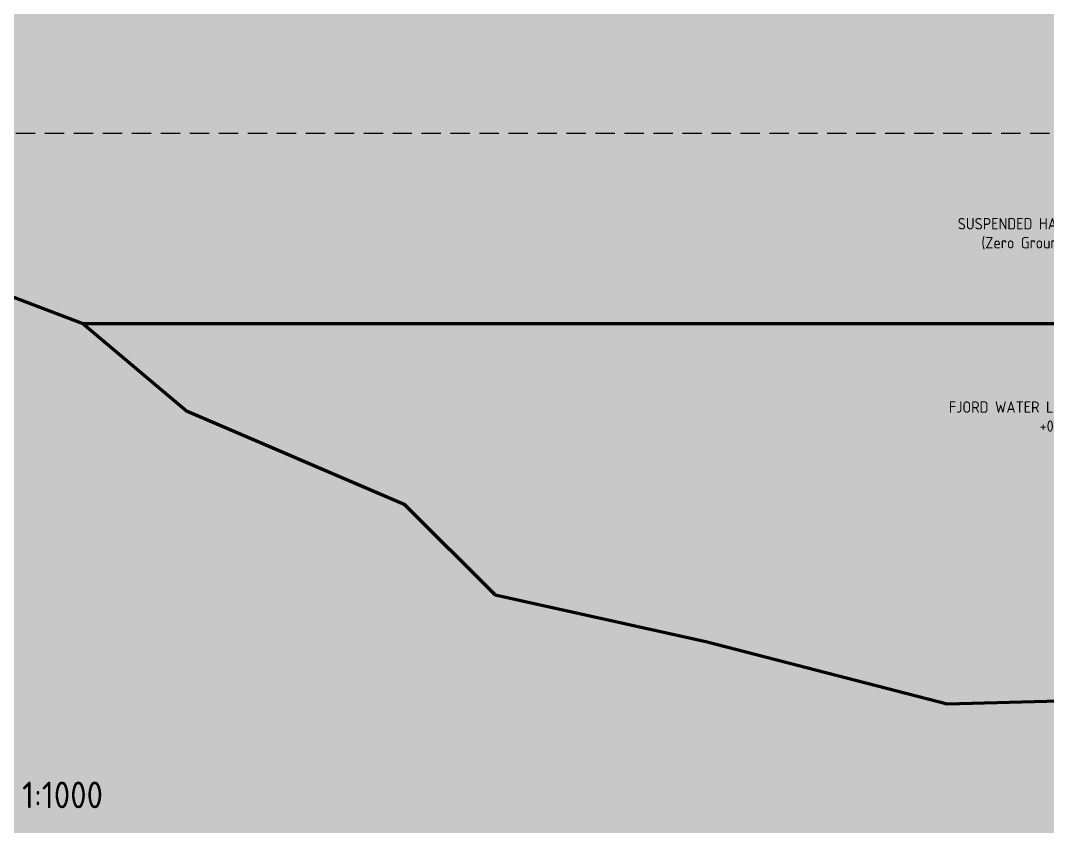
# Model space of a CAD drawing. Header units: millimetres. Extents: x 401 to 30661, y 2016 to 22119.
# Drawn here: x 14839 to 16189, y 7346 to 8406 of the extents above; entities that cross this region are included whole.
import ezdxf

# ---------------------------------------------------------------- set-up
doc = ezdxf.new("R2010")
doc.units = ezdxf.units.MM
doc.linetypes.add('DASHEDX2', pattern=[38.1, 25.4, -12.7])
for name, color, linetype, lineweight, true_color in [('1ST', 51, 'Continuous', 50, 0x7debff), ('4TH DETAILS', 125, 'Continuous', 15, 0x39ffb0), ('TEXTS', 210, 'Continuous', 25, 0xe0f9ff)]:
    doc.layers.add(name, color=color, linetype=linetype, lineweight=lineweight, true_color=true_color)
doc.layers.add('BACKGROUND', color=7, linetype='Continuous', true_color=0x000000)
doc.layers.add('GLOW-CYAN', color=7, linetype='Continuous', lineweight=100, true_color=0x7debff, transparency=0.8)
doc.layers.add('GLOW-EMERALD-2', color=7, linetype='Continuous', lineweight=30, true_color=0x39ffb0, transparency=0.8)
doc.styles.get("Standard").update_dxf_attribs({"font": 'arial.ttf'})

msp = doc.modelspace()

# ---------------------------------------------------------------- hatches: boundary and pattern name
at = {"layer": 'BACKGROUND'}
h = msp.add_hatch(color=256, dxfattribs=at)
h.dxf.hatch_style = 1
h.paths.add_polyline_path([(400.723, 2015.745), (30660.634, 2015.745), (30660.634, 22119.328), (400.723, 22119.328)])

# ---------------------------------------------------------------- linework, layer by layer
at = {"layer": '1ST'}
msp.add_line((14920.914, 8007.473), (17494.82, 8007.473), dxfattribs=at)
msp.add_lwpolyline([(14249.126, 8265.27), (14263.322, 8257.473), (14920.914, 8007.473), (15057.16, 7892.751), (15343.221, 7769.894), (15462.859, 7650.839), (15739.692, 7589.37), (16057.189, 7507.473), (16500.013, 7519.246), (16803.639, 7654.559), (17494.82, 8007.473), (17991.995, 8257.473), (18249.126, 8394.341)], dxfattribs=at)
at = {"layer": '4TH DETAILS', "linetype": 'DASHEDX2'}
msp.add_line((18249.126, 8257.473), (14249.126, 8257.473), dxfattribs=at)
at = {"layer": 'GLOW-CYAN'}
msp.add_line((14920.914, 8007.473), (17494.82, 8007.473), dxfattribs=at)
msp.add_lwpolyline([(14249.126, 8265.27), (14263.322, 8257.473), (14920.914, 8007.473), (15057.16, 7892.751), (15343.221, 7769.894), (15462.859, 7650.839), (15739.692, 7589.37), (16057.189, 7507.473), (16500.013, 7519.246), (16803.639, 7654.559), (17494.82, 8007.473), (17991.995, 8257.473), (18249.126, 8394.341)], dxfattribs=at)
at = {"layer": 'GLOW-EMERALD-2', "linetype": 'DASHEDX2'}
msp.add_line((18249.126, 8257.473), (14249.126, 8257.473), dxfattribs=at)

# ---------------------------------------------------------------- texts
at = {"layer": 'TEXTS'}
for s, insert, char_height, width, attachment_point in [('\\pxqc;{\\fISOCP_IV50|b1|i0|c0|p2;SUSPENDED HABITAT CLUSTER (Zero Ground Footprint)}', (16352.686, 8146.172), 15, 301.81277, 3), ('\\pxqc;{\\fISOCP_IV50|b1|i0|c0|p2;FJORD WATER LEVEL (Datum Line +0.00)}', (16352.686, 7905.081), 15, 301.81277, 3), ('\\pxql;{\\fISOCP_IV50|b1|i0|c0|p2;STRUCTURAL ELEVATION, SCALE 1:1000}', (14181.905, 7405.002), 35, 1251.3724, 1)]:
    msp.add_mtext(s, dxfattribs=dict(at, insert=insert, char_height=char_height, width=width, attachment_point=attachment_point))

doc.saveas('drawing.dxf')
